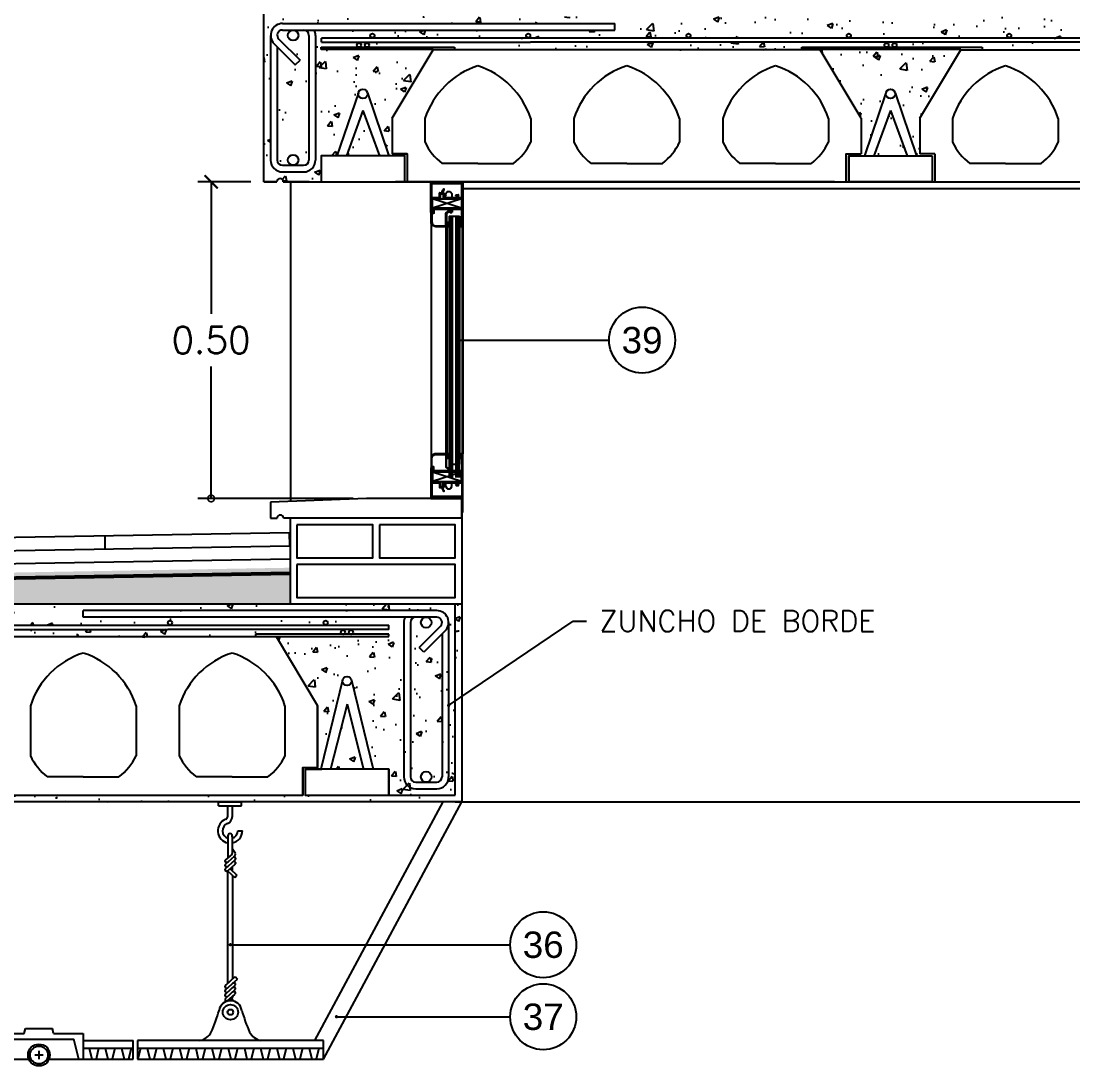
# Model space of a CAD drawing. Header units: millimetres. Extents: x 329.7 to 341.5, y 196.8 to 208.7.
# Drawn here: x 337.706 to 339.301, y 204.235 to 205.819 of the extents above; entities that cross this region are included whole.
import ezdxf
from ezdxf.enums import TextEntityAlignment as Align

# ---------------------------------------------------------------- set-up
doc = ezdxf.new("R2010")
doc.units = ezdxf.units.MM
for name, pattern in [('CYPELINEA', [0]), ('TRAZO_Y_PUNTO', [1, 0.5, -0.25, 0, -0.25]), ('TRAZOS', [0.75, 0.5, -0.25])]:
    doc.linetypes.add(name, pattern=pattern)
for name, color, linetype in [('0-CYPE2', 4, 'CYPELINEA'), ('01', 9, 'Continuous'), ('013', 1, 'Continuous'), ('015', 1, 'Continuous'), ('018', 3, 'Continuous'), ('CIANO', 4, 'Continuous'), ('COTAS', 7, 'Continuous'), ('FINA', 3, 'Continuous'), ('FONDO', 1, 'Continuous'), ('MIA', 3, 'Continuous'), ('MUROS', 2, 'Continuous'), ('sombra', 9, 'Continuous')]:
    doc.layers.add(name, color=color, linetype=linetype)
doc.styles.add('romans', font='romans.shx')
doc.styles.add('SMALL', font='ARIAL.TTF', dxfattribs={"height": 0.1})
doc.styles.get("Standard").update_dxf_attribs({"font": 'romans.shx'})
doc.dimstyles.new('20', dxfattribs={"dimscale": 0.02, "dimtxt": 2, "dimasz": 1, "dimexe": 1, "dimexo": 1, "dimgap": 1, "dimtad": 0, "dimtih": 1, "dimtoh": 1, "dimzin": 1, "dimdsep": 46, "dimtxsty": 'romans', "dimblk1": 'ARCHTICK', "dimblk2": 'DOTSMALL', "dimsah": 1, "dimcen": 0.5, "dimclrd": 1, "dimclre": 1, "dimclrt": 4, "dimadec": 0, "dimazin": 0, "dimtfac": 1, "dimtofl": 0, "dimtmove": 0, "dimatfit": 3, "dimldrblk": 'DOTSMALL', "dimfxl": 1, "dimtolj": 1, "dimtzin": 0, "dimarcsym": 0})
doc.dimstyles.new('ANTONIO20', dxfattribs={"dimscale": 0.02, "dimtxt": 1.6, "dimasz": 1, "dimexe": 1, "dimexo": 2, "dimgap": 1, "dimtad": 0, "dimtih": 1, "dimtoh": 1, "dimlfac": 0.4, "dimzin": 0, "dimdsep": 46, "dimtxsty": 'Standard', "dimblk": 'ARCHTICK', "dimcen": 0.5, "dimclrd": 1, "dimclre": 1, "dimclrt": 4, "dimadec": 0, "dimazin": 0, "dimtfac": 1, "dimtofl": 0, "dimtmove": 0, "dimatfit": 3, "dimldrblk": 'DOTSMALL', "dimfxl": 1, "dimtolj": 1, "dimtzin": 0, "dimarcsym": 0})
pattern_1 = [(50, (-466.01069, -634.69205), (0.086071222, -0.007530256), [0.009, -0.099]), (355, (-466.01069, -634.69205), (-0.01665016, 0.090263056), [0.0072, -0.0792]), (100.4514, (-466.00352, -634.69268), (0.069421126, 0.082732745), [0.007648823, -0.0841370534]), (46.1842, (-466.01069, -634.66805), (0.128068926, -0.019862282), [0.0135, -0.1485]), (96.6356, (-466.00002, -634.6697), (0.112159525, 0.116894145), [0.011473235, -0.12620556]), (351.1842, (-466.01069, -634.66805), (0.112159433, 0.116894232), [0.0108, -0.1188]), (21, (-465.99869, -634.67405), (0.0716288463, -0.048314267), [0.009, -0.099]), (326, (-465.99869, -634.67405), (0.02919784, 0.0870180054), [0.0072, -0.0792]), (71.4514, (-465.99272, -634.67808), (0.1008267154, 0.0387036596), [0.007648823, -0.0841370534]), (37.5, (-466.01069, -634.69205), (0.0014591826, 0.0399472625), [0, -0.07824, 0, -0.0804, 0, -0.0795]), (7.5, (-466.01069, -634.69205), (0.0315683445, 0.0473294054), [0, -0.04584, 0, -0.07644, 0, -0.0303]), (327.5, (-466.03745, -634.69205), (0.0640586923, -0.0027065846), [0, -0.03, 0, -0.0936, 0, -0.1242]), (317.5, (-466.04945, -634.69205), (0.0699823403, 0.012012598), [0, -0.039, 0, -0.06216, 0, -0.0882])]

# ---------------------------------------------------------------- blocks, each defined once
blk = doc.blocks.new('A$C4C2F35BB')
at = {"layer": 'FONDO'}
for p, q in [((0.0824, 0.039), (0.1272, 0.039)), ((0.0824, 0), (0.0824, 0.039)), ((0.1272, 0.039), (0.1291, 0.0465)), ((0.1291, 0.0465), (0.1699, 0.0465)), ((0.1718, 0.039), (0.1699, 0.0465)), ((0.1718, 0.039), (0.1946, 0.039)), ((0.1946, 0.039), (0.1965, 0.0465)), ((0.1965, 0.0465), (0.2373, 0.0465)), ((0.2391, 0.039), (0.2373, 0.0465)), ((0.2391, 0.039), (0.262, 0.039)), ((0.262, 0.039), (0.2639, 0.0465)), ((0.2639, 0.0465), (0.3047, 0.0465)), ((0.3065, 0.039), (0.3047, 0.0465)), ((0.3065, 0.039), (0.3294, 0.039)), ((0.3294, 0.039), (0.3313, 0.0465)), ((0.3313, 0.0465), (0.3721, 0.0465)), ((0.3739, 0.039), (0.3721, 0.0465)), ((0.3739, 0.039), (0.4188, 0.039)), ((0.4188, 0.039), (0.4188, 0)), ((0.0068, 0.0283), (0.0824, 0.0283)), ((0.0068, 0.0283), (0.0068, 0)), ((0.0068, 0.0169), (0.0824, 0.0169)), ((0.0098, 0.0169), (0.0138, 0)), ((0.0242, 0.0169), (0.0202, 0)), ((0.0344, 0.0169), (0.0384, 0)), ((0.0488, 0.0169), (0.0448, 0)), ((0.059, 0.0169), (0.063, 0)), ((0.0734, 0.0169), (0.0694, 0)), ((0.089, 0), (0.0966, 0.0304)), ((0.0966, 0.0304), (0.4046, 0.0304)), ((0.4121, 0), (0.4046, 0.0304)), ((0.4188, 0.0283), (0.4943, 0.0283)), ((0.4188, 0.0169), (0.4943, 0.0169)), ((0.4278, 0.0169), (0.4318, 0)), ((0.4422, 0.0169), (0.4382, 0)), ((0.4523, 0.0169), (0.4563, 0)), ((0.4668, 0.0169), (0.4628, 0)), ((0.4769, 0.0169), (0.4809, 0)), ((0.4914, 0.0169), (0.4874, 0)), ((0.4943, 0), (0.4943, 0.0283)), ((0.1161, 0), (0.1342, 0)), ((0.1557, 0.0063), (0.1433, 0.0063)), ((0.1495, 0.0125), (0.1495, 0)), ((0.1648, 0), (0.2016, 0)), ((0.2231, 0.0063), (0.2107, 0.0063)), ((0.2169, 0.0125), (0.2169, 0)), ((0.2322, 0), (0.269, 0)), ((0.2905, 0.0063), (0.2781, 0.0063)), ((0.2843, 0.0125), (0.2843, 0)), ((0.2995, 0), (0.3364, 0)), ((0.3579, 0.0063), (0.3455, 0.0063)), ((0.3517, 0.0125), (0.3517, 0)), ((0.0068, 0), (0.1161, 0)), ((0.3669, 0), (0.4943, 0))]:
    blk.add_line(p, q, dxfattribs=at)
for centre, radius in [((0.1495, 0.0063), 0.0165), ((0.1495, 0.0063), 0.0135), ((0.2169, 0.0063), 0.0165), ((0.2169, 0.0063), 0.0135), ((0.2843, 0.0063), 0.0165), ((0.2843, 0.0063), 0.0135), ((0.3517, 0.0063), 0.0165), ((0.3517, 0.0063), 0.0135)]:
    blk.add_circle(centre, radius, dxfattribs=at)
blk = doc.blocks.new('_ArchTick')
at = {"color": 0, "const_width": 0.15}
blk.add_lwpolyline([(-0.5, -0.5), (0.5, 0.5)], dxfattribs=at)
blk = doc.blocks.new('_DOTSMALL')
at = {"color": 0, "linetype": 'ByBlock', "const_width": 0.5}
blk.add_lwpolyline([(-0.0625, 0, 1), (0.0625, 0, 1)], format="xyb", close=True, dxfattribs=at)
blk = doc.blocks.new('*D16')
at = {"layer": 'COTAS', "color": 1, "lineweight": -2}
for p, q in [((338.0545, 205.5754), (337.9743, 205.5754)), ((337.9943, 205.5754), (337.9943, 205.3754)), ((337.9943, 205.0954), (337.9943, 205.2954)), ((338.2098, 205.0954), (337.9743, 205.0954))]:
    blk.add_line(p, q, dxfattribs=at)
at = {"layer": 'Defpoints', "color": 0}
for p in [(338.0745, 205.5754), (337.9943, 205.0954), (338.2298, 205.0954)]:
    blk.add_point(p, dxfattribs=at)
at = {"layer": 'COTAS', "color": 1, "lineweight": -2, "xscale": 0.02, "yscale": 0.02, "zscale": 0.02}
for name, p, rotation in [('_ArchTick', (337.9943, 205.5754), 90), ('_DOTSMALL', (337.9943, 205.0954), 270)]:
    blk.add_blockref(name, p, dxfattribs=dict(at, rotation=rotation))
at = {"layer": 'COTAS', "color": 4, "insert": (337.9943, 205.3354), "char_height": 0.04, "attachment_point": 5, "style": 'romans'}
blk.add_mtext('\\A1;0.50', dxfattribs=at)

msp = doc.modelspace()

# ---------------------------------------------------------------- hatches: boundary and pattern name
at = {"layer": 'sombra', "linetype": 'Continuous', "ltscale": 0.07}
h = msp.add_hatch(dxfattribs=at)
h.set_pattern_fill('AR-CONC,_O', color=256, scale=0.012)
h.set_pattern_definition(pattern_1)
h.paths.add_polyline_path([(339.1316, 205.776), (338.9174, 205.776), (338.9799, 205.6718), (338.9799, 205.6177), (338.9575, 205.6177), (338.9575, 205.5754), (338.9611, 205.5754), (338.9611, 205.615), (338.985, 205.615), (339.0176, 205.7101, -0.81661), (339.0314, 205.7101), (339.064, 205.615), (339.0879, 205.615), (339.0879, 205.5754), (339.0915, 205.5754), (339.0915, 205.6177), (339.0837, 205.6177), (339.0691, 205.6177), (339.0691, 205.6718)], flags=17)
h.paths.add_polyline_path([(339.9745, 205.8254), (339.7345, 205.8254), (338.0745, 205.8254), (338.0745, 205.5754), (338.094, 205.5754, -1), (338.1038, 205.5754), (338.1432, 205.5754), (338.1611, 205.5754), (338.1611, 205.615), (338.185, 205.615), (338.2176, 205.7101, -0.81661), (338.2314, 205.7101), (338.264, 205.615), (338.2879, 205.615), (338.2879, 205.5754), (338.2915, 205.5754), (338.2915, 205.6177), (338.2691, 205.6177), (338.2691, 205.6718), (338.3316, 205.776), (338.1612, 205.776), (338.1612, 205.7797), (338.2172, 205.7797, -0.300077), (338.2153, 205.7826, -1), (338.2216, 205.7826, -0.300077), (338.2197, 205.7797), (338.2293, 205.7797, -0.300077), (338.2274, 205.7826, -1), (338.2337, 205.7826, -0.300077), (338.2318, 205.7797), (338.3635, 205.7797), (338.3635, 205.7754), (338.8898, 205.7754), (338.8898, 205.7797), (339.0172, 205.7797, -0.300077), (339.0153, 205.7826, -1), (339.0216, 205.7826, -0.300077), (339.0197, 205.7797), (339.0293, 205.7797, -0.300077), (339.0274, 205.7826, -1), (339.0337, 205.7826, -0.300077), (339.0318, 205.7797), (339.1635, 205.7797), (339.1635, 205.7754), (339.7178, 205.7754), (339.7799, 205.6718), (339.7799, 205.6177), (339.7575, 205.6177), (339.7575, 205.5754), (339.7611, 205.5754), (339.7611, 205.615), (339.785, 205.615), (339.8176, 205.7101, -0.81661), (339.8314, 205.7101), (339.864, 205.615), (339.8879, 205.615), (339.8879, 205.5754), (339.9745, 205.5754)])
h.paths.add_polyline_path([(338.4786, 205.787), (338.1616, 205.787), (338.1616, 205.7933), (339.8911, 205.7933), (339.8911, 205.787)], flags=16)
h.paths.add_polyline_path([(339.4424, 205.8054), (339.4424, 205.8154), (339.9465, 205.8154, -0.414214), (339.9645, 205.7974), (339.9645, 205.6084, -0.414214), (339.9465, 205.5904), (339.9145, 205.5904, -0.414214), (339.8965, 205.6084), (339.8965, 205.7974, -0.11565), (339.8983, 205.8054)], flags=16)
h.paths.add_polyline_path([(339.9225, 205.6084, -1), (339.9385, 205.6084, -1)], flags=0)
h.paths.add_polyline_path([(339.6875, 205.797, -1), (339.6938, 205.797, -1)], flags=16)
h.paths.add_polyline_path([(339.9225, 205.7974, -1), (339.9385, 205.7974, -1)], flags=0)
h.paths.add_polyline_path([(339.4444, 205.797, -1), (339.4507, 205.797, -1)], flags=16)
h.paths.add_polyline_path([(339.2013, 205.797, -1), (339.2076, 205.797, -1)], flags=16)
h.paths.add_polyline_path([(338.9581, 205.797, -1), (338.9645, 205.797, -1)], flags=16)
h.paths.add_polyline_path([(338.715, 205.797, -1), (338.7214, 205.797, -1)], flags=16)
h.paths.add_polyline_path([(338.6066, 205.8054), (338.1507, 205.8054, -0.11565), (338.1526, 205.7974), (338.1526, 205.6084, -0.414214), (338.1346, 205.5904), (338.1026, 205.5904, -0.414214), (338.0846, 205.6084), (338.0846, 205.7974, -0.414214), (338.1026, 205.8154), (338.6066, 205.8154)], flags=16)
h.paths.add_polyline_path([(338.4719, 205.797, -1), (338.4783, 205.797, -1)], flags=16)
h.paths.add_polyline_path([(338.2358, 205.797, -1), (338.2421, 205.797, -1)], flags=16)
h.paths.add_polyline_path([(338.1026, 205.6004, -0.414214), (338.0946, 205.6084), (338.0946, 205.7799), (338.122, 205.7525), (338.1291, 205.7596), (338.0969, 205.7917, -0.668179), (338.1026, 205.8054, 0.668179), (338.0969, 205.7917), (338.1291, 205.7596), (338.122, 205.7525), (338.0946, 205.7799), (338.0946, 205.6084, 0.414214), (338.1026, 205.6004), (338.1186, 205.6004, -0.414214), (338.1106, 205.6084, -1), (338.1266, 205.6084, -0.414214), (338.1186, 205.6004)], flags=0)
h.paths.add_polyline_path([(338.1106, 205.7974, -1), (338.1266, 205.7974, -1)], flags=0)
h = msp.add_hatch(dxfattribs=at)
h.set_pattern_fill('AR-CONC,_O', color=256, scale=0.012)
h.set_pattern_definition(pattern_1)
h.paths.add_polyline_path([(338.1426, 205.7974, 0.414214), (338.1346, 205.8054), (338.1186, 205.8054, -0.414214), (338.1266, 205.7974, -1), (338.1106, 205.7974, -0.414214), (338.1186, 205.8054), (338.1026, 205.8054, 0.668179), (338.0969, 205.7917), (338.1291, 205.7596), (338.122, 205.7525), (338.0946, 205.7799), (338.0946, 205.6084, 0.414214), (338.1026, 205.6004), (338.1186, 205.6004, -0.414214), (338.1106, 205.6084, -1), (338.1266, 205.6084, -0.414214), (338.1186, 205.6004), (338.1346, 205.6004, 0.414214), (338.1426, 205.6084)])
h = msp.add_hatch(dxfattribs=at)
h.set_pattern_fill('AR-CONC,_O', color=256, scale=0.012)
h.set_pattern_definition(pattern_1)
h.paths.add_polyline_path([(339.0245, 205.6836), (338.9994, 205.615), (339.0496, 205.615)])
h.paths.add_polyline_path([(338.2245, 205.6836), (338.1994, 205.615), (338.2496, 205.615)])
h = msp.add_hatch(dxfattribs=at)
h.set_pattern_fill('AR-SAND', color=256, scale=0.01, style=0)
h.set_pattern_definition([(37.5, (-466.010691, -634.69205), (-0.00062993358, 0.0192682377), [0, -0.0152, 0, -0.017, 0, -0.01625]), (7.5, (-466.010691, -634.69205), (0.01769776705, 0.02822146065), [0, -0.0082, 0, -0.0137, 0, -0.00525]), (327.5, (-466.022991, -634.69205), (0.03114141862, 5.659054e-05), [0, -0.005, 0, -0.018, 0, -0.0235]), (317.5, (-466.022991, -634.69205), (0.03006126605, 0.00877675565), [0, -0.0025, 0, -0.0118, 0, -0.0135])])
h.paths.add_polyline_path([(336.6817, 204.9655), (336.6817, 204.9354), (338.1145, 204.9354), (338.1145, 204.9904)])
h = msp.add_hatch(dxfattribs=at)
h.set_pattern_fill('AR-CONC,_O', color=256, scale=0.012)
h.set_pattern_definition(pattern_1)
h.paths.add_polyline_path([(337.5075, 204.886), (337.2933, 204.886), (337.3558, 204.7818), (337.3558, 204.6877), (337.3334, 204.6877), (337.3334, 204.6454), (336.6817, 204.6454), (336.6817, 204.6354), (338.3745, 204.6354), (338.3745, 204.9354), (338.3645, 204.9354), (338.3645, 204.6454), (338.2638, 204.6454), (338.137, 204.6454), (338.137, 204.685), (338.1609, 204.685), (338.1935, 204.8201, -0.81661), (338.2073, 204.8201), (338.2399, 204.685), (338.2638, 204.685), (338.2638, 204.6454), (338.3645, 204.6454), (338.3645, 204.9354), (336.6817, 204.9354), (336.6817, 204.9033), (338.2637, 204.9033), (338.2637, 204.897), (337.9285, 204.897), (336.6817, 204.897), (336.6817, 204.843), (336.7071, 204.8854), (337.2614, 204.8854), (337.2614, 204.8897), (337.3931, 204.8897, -0.300077), (337.3912, 204.8926, -1), (337.3975, 204.8926, -0.300077), (337.3956, 204.8897), (337.4052, 204.8897, -0.300077), (337.4033, 204.8926, -1), (337.4096, 204.8926, -0.300077), (337.4077, 204.8897), (337.5351, 204.8897), (337.5351, 204.8854), (338.0614, 204.8854), (338.0614, 204.8897), (338.1931, 204.8897, -0.300077), (338.1912, 204.8926, -1), (338.1975, 204.8926, -0.300077), (338.1956, 204.8897), (338.2052, 204.8897, -0.300077), (338.2033, 204.8926, -1), (338.2096, 204.8926, -0.300077), (338.2077, 204.8897), (338.2637, 204.8897), (338.2637, 204.886), (338.0933, 204.886), (338.1558, 204.7818), (338.1558, 204.6877), (338.1334, 204.6877), (338.1334, 204.6454), (337.4674, 204.6454), (337.4674, 204.6877), (337.4596, 204.6877), (337.445, 204.6877), (337.445, 204.7818)])
h.paths.add_polyline_path([(337.4073, 204.8201), (337.4399, 204.685), (337.4638, 204.685), (337.4638, 204.6454), (337.337, 204.6454), (337.337, 204.685), (337.3609, 204.685), (337.3935, 204.8201, -0.81661)], flags=17)
h.paths.add_polyline_path([(337.4425, 204.907, -1), (337.4489, 204.907, -1)], flags=17)
h.paths.add_polyline_path([(337.1994, 204.907, -1), (337.2058, 204.907, -1)], flags=17)
h.paths.add_polyline_path([(337.692, 204.907, -1), (337.6856, 204.907, -1)], flags=17)
h.paths.add_polyline_path([(337.8004, 204.9154), (337.8004, 204.9254), (338.3365, 204.9254, -0.414214), (338.3545, 204.9074), (338.3545, 204.6734, -0.414214), (338.3365, 204.6554), (338.3045, 204.6554, -0.414214), (338.2865, 204.6734), (338.2865, 204.9074, -0.11565), (338.2883, 204.9154)], flags=17)
h.paths.add_polyline_path([(336.9563, 204.907, -1), (336.9626, 204.907, -1)], flags=17)
h.paths.add_polyline_path([(337.9351, 204.907, -1), (337.9288, 204.907, -1)], flags=16)
h.paths.add_polyline_path([(336.7132, 204.907, -1), (336.7195, 204.907, -1)], flags=17)
h.paths.add_polyline_path([(338.1712, 204.907, -1), (338.1649, 204.907, -1)], flags=16)
h.paths.add_polyline_path([(338.3205, 204.6654, -0.414214), (338.3125, 204.6734, -1), (338.3285, 204.6734, -0.414214), (338.3205, 204.6654), (338.3365, 204.6654, 0.414214), (338.3445, 204.6734), (338.3445, 204.8899), (338.317, 204.8625), (338.31, 204.8696), (338.3421, 204.9017, 0.668179), (338.3365, 204.9154, -0.668179), (338.3421, 204.9017), (338.31, 204.8696), (338.317, 204.8625), (338.3445, 204.8899), (338.3445, 204.6734, -0.414214), (338.3365, 204.6654)], flags=16)
h.paths.add_polyline_path([(338.3285, 204.9074, -1), (338.3125, 204.9074, -1)], flags=0)
h = msp.add_hatch(dxfattribs=at)
h.set_pattern_fill('AR-CONC,_O', color=256, scale=0.012)
h.set_pattern_definition(pattern_1)
h.paths.add_polyline_path([(337.4004, 204.7836), (337.3753, 204.685), (337.4255, 204.685)], flags=16)
h.paths.add_polyline_path([(338.2004, 204.7836), (338.1753, 204.685), (338.2255, 204.685)], flags=16)
h.paths.add_polyline_path([(338.3645, 204.9354), (336.6817, 204.9354), (336.6817, 204.9033), (338.2637, 204.9033), (338.2637, 204.897), (337.9285, 204.897), (336.6817, 204.897), (336.6817, 204.843), (336.7071, 204.8854), (337.2614, 204.8854), (337.2614, 204.8897), (337.3931, 204.8897, -0.300077), (337.3912, 204.8926, -1), (337.3975, 204.8926, -0.300077), (337.3956, 204.8897), (337.4052, 204.8897, -0.300077), (337.4033, 204.8926, -1), (337.4096, 204.8926, -0.300077), (337.4077, 204.8897), (337.5351, 204.8897), (337.5351, 204.8854), (338.0614, 204.8854), (338.0614, 204.8897), (338.1931, 204.8897, -0.300077), (338.1912, 204.8926, -1), (338.1975, 204.8926, -0.300077), (338.1956, 204.8897), (338.2052, 204.8897, -0.300077), (338.2033, 204.8926, -1), (338.2096, 204.8926, -0.300077), (338.2077, 204.8897), (338.2637, 204.8897), (338.2637, 204.886), (338.0933, 204.886), (338.1558, 204.7818), (338.1558, 204.6877), (338.1334, 204.6877), (338.1334, 204.6454), (337.4674, 204.6454), (337.4674, 204.6877), (337.445, 204.6877), (337.445, 204.7818), (337.5075, 204.886), (337.2933, 204.886), (337.3558, 204.7818), (337.3558, 204.6877), (337.3334, 204.6877), (337.3334, 204.6454), (336.6817, 204.6454), (336.6817, 204.6354), (338.3745, 204.6354), (338.3745, 204.9354), (338.3645, 204.9354), (338.3645, 204.6454), (338.2638, 204.6454), (338.137, 204.6454), (338.137, 204.685), (338.1609, 204.685), (338.1935, 204.8201, -0.81661), (338.2073, 204.8201), (338.2399, 204.685), (338.2638, 204.685), (338.2638, 204.6454), (338.3645, 204.6454)])
h.paths.add_polyline_path([(338.3365, 204.9154, -0.668179), (338.3421, 204.9017), (338.31, 204.8696), (338.317, 204.8625), (338.3492, 204.8946, 0.668179), (338.3365, 204.9254), (337.8004, 204.9254), (337.8004, 204.9154)], flags=17)
h.paths.add_polyline_path([(338.3125, 204.6734, -1), (338.3285, 204.6734, -1)], flags=17)
h.paths.add_polyline_path([(338.3125, 204.9074, -1), (338.3285, 204.9074, -1)], flags=16)
h.paths.add_polyline_path([(338.1649, 204.907, -1), (338.1712, 204.907, -1)], flags=16)
h.paths.add_polyline_path([(337.9288, 204.907, -1), (337.9351, 204.907, -1)], flags=16)
h.paths.add_polyline_path([(337.6856, 204.907, -1), (337.692, 204.907, -1)], flags=17)
h.paths.add_polyline_path([(337.4638, 204.685), (337.4638, 204.6454), (337.337, 204.6454), (337.337, 204.685), (337.3609, 204.685), (337.3935, 204.8201, -0.81661), (337.4073, 204.8201), (337.4399, 204.685)], flags=17)
h.paths.add_polyline_path([(337.4425, 204.907, -1), (337.4489, 204.907, -1)], flags=17)
h.paths.add_polyline_path([(337.1994, 204.907, -1), (337.2058, 204.907, -1)], flags=17)
h.paths.add_polyline_path([(336.9563, 204.907, -1), (336.9626, 204.907, -1)], flags=17)
h.paths.add_polyline_path([(336.7132, 204.907, -1), (336.7195, 204.907, -1)], flags=17)

# ---------------------------------------------------------------- linework, layer by layer
at = {"layer": '0-CYPE2', "color": 5, "linetype": 'TRAZO_Y_PUNTO', "ltscale": 0.05, "const_width": 0.003}
msp.add_lwpolyline([(338.1145, 204.9354), (338.1145, 204.9354), (336.6817, 204.9354), (338.1145, 204.9354), (338.1145, 204.9803)], dxfattribs=at)
at = {"layer": '01'}
for p, q in [((338.3552, 205.5234), (338.3552, 205.1273)), ((338.3565, 205.1273), (338.3565, 205.5234)), ((338.3577, 205.1273), (338.3577, 205.5234)), ((338.359, 205.1273), (338.359, 205.5234)), ((338.3602, 205.1273), (338.3602, 205.5234)), ((338.3657, 205.1273), (338.3657, 205.5234)), ((338.367, 205.1273), (338.367, 205.5234)), ((338.3682, 205.1273), (338.3682, 205.5234)), ((338.3695, 205.1273), (338.3695, 205.5234)), ((338.3707, 205.1273), (338.3707, 205.5234)), ((338.1134, 205.0433), (336.6806, 205.0184)), ((338.1138, 205.0233), (336.681, 204.9984)), ((338.1141, 205.0033), (336.6813, 204.9784)), ((338.1145, 204.9833), (336.6817, 204.9584)), ((338.1145, 204.9803), (336.6817, 204.9554))]:
    msp.add_line(p, q, dxfattribs=at)
at = {"layer": '01', "linetype": 'Continuous', "ltscale": 0.07}
for p, q in [((338.1138, 205.0233), (338.1134, 205.0433)), ((337.8338, 205.0185), (337.8335, 205.0385)), ((338.3645, 204.6354), (339.6645, 204.6354))]:
    msp.add_line(p, q, dxfattribs=at)
at = {"layer": '013'}
for p, q in [((338.1026, 205.8154), (338.6066, 205.8154)), ((338.6066, 205.8054), (338.6066, 205.8154)), ((338.0846, 205.7974), (338.0846, 205.6082)), ((338.0969, 205.7917), (338.1291, 205.7596)), ((338.1026, 205.8054), (338.6066, 205.8054)), ((338.1426, 205.7974), (338.1426, 205.6084)), ((338.1526, 205.7974), (338.1526, 205.6084)), ((338.1616, 205.787), (338.1616, 205.7933)), ((339.8911, 205.7933), (338.1616, 205.7933)), ((338.0898, 205.7846), (338.122, 205.7525)), ((338.0946, 205.7799), (338.0946, 205.6084)), ((338.1612, 205.776), (338.1612, 205.7797)), ((338.1612, 205.7797), (338.3635, 205.7797)), ((338.3312, 205.776), (338.1612, 205.776)), ((338.1616, 205.787), (338.4785, 205.787)), ((338.3635, 205.7797), (338.3635, 205.776)), ((339.8911, 205.787), (338.4786, 205.787)), ((338.8898, 205.7797), (339.1635, 205.7797)), ((338.8898, 205.776), (338.8898, 205.7797)), ((339.1312, 205.776), (338.8898, 205.776)), ((339.1635, 205.7797), (339.1635, 205.776)), ((338.2691, 205.6718), (338.3312, 205.7754)), ((338.9178, 205.7754), (338.3312, 205.7754)), ((338.9799, 205.6718), (338.9178, 205.7754)), ((339.0691, 205.6718), (339.1312, 205.7754)), ((339.1312, 205.7754), (339.7178, 205.7754)), ((338.122, 205.7525), (338.1291, 205.7596)), ((338.2176, 205.7101), (338.185, 205.615)), ((338.2314, 205.7101), (338.264, 205.615)), ((339.0176, 205.7101), (338.985, 205.615)), ((339.0314, 205.7101), (339.064, 205.615)), ((338.2245, 205.6836), (338.1994, 205.615)), ((338.2245, 205.6836), (338.2496, 205.615)), ((339.0245, 205.6836), (338.9994, 205.615)), ((339.0245, 205.6836), (339.0496, 205.615)), ((338.2691, 205.6718), (338.2691, 205.6177)), ((338.2691, 205.6718), (338.2691, 205.6177)), ((338.3186, 205.6712), (338.3186, 205.6354)), ((338.4789, 205.6712), (338.4789, 205.6354)), ((338.5443, 205.6712), (338.5443, 205.6354)), ((338.7047, 205.6712), (338.7047, 205.6354)), ((338.7701, 205.6712), (338.7701, 205.6354)), ((338.9304, 205.6712), (338.9304, 205.6354)), ((338.9799, 205.6718), (338.9799, 205.6177)), ((339.0691, 205.6718), (339.0691, 205.6177)), ((339.1186, 205.6712), (339.1186, 205.6354)), ((339.2789, 205.6712), (339.2789, 205.6354)), ((338.2915, 205.6177), (338.2691, 205.6177)), ((338.2915, 205.6177), (338.2691, 205.6177)), ((338.2915, 205.6177), (338.2691, 205.6177)), ((338.2915, 205.6177), (338.2915, 205.5754)), ((338.9575, 205.6177), (338.9799, 205.6177)), ((339.0915, 205.6177), (339.0691, 205.6177)), ((339.0915, 205.6177), (339.0837, 205.6177)), ((339.0915, 205.6177), (339.0915, 205.5754)), ((338.1611, 205.615), (338.1611, 205.5754)), ((338.1611, 205.615), (338.1611, 205.5754)), ((338.2879, 205.615), (338.2626, 205.615)), ((338.3988, 205.6033), (338.3446, 205.6033)), ((338.3988, 205.6033), (338.4529, 205.6033)), ((338.6245, 205.6033), (338.5703, 205.6033)), ((338.6245, 205.6033), (338.6787, 205.6033)), ((338.8503, 205.6033), (338.7961, 205.6033)), ((338.8503, 205.6033), (338.9044, 205.6033)), ((339.1988, 205.6033), (339.1446, 205.6033)), ((339.1988, 205.6033), (339.2529, 205.6033)), ((338.1432, 205.5754), (338.1038, 205.5754)), ((338.9396, 205.5754), (338.2737, 205.5754)), ((339.0915, 205.5754), (339.6924, 205.5754)), ((338.3745, 204.9354), (336.6817, 204.9354)), ((338.3645, 204.6454), (338.3645, 204.9354)), ((338.3365, 204.9254), (337.8004, 204.9254)), ((337.8004, 204.9154), (337.8004, 204.9254)), ((338.3365, 204.9154), (337.8004, 204.9154)), ((336.6817, 204.9033), (338.2637, 204.9033)), ((338.2637, 204.897), (338.2637, 204.9033)), ((338.2865, 204.9074), (338.2865, 204.6734)), ((338.2965, 204.9074), (338.2965, 204.6734)), ((338.3421, 204.9017), (338.31, 204.8696)), ((338.3545, 204.9074), (338.3545, 204.6732)), ((336.6817, 204.897), (337.9284, 204.897)), ((338.2637, 204.897), (337.9285, 204.897)), ((338.0614, 204.8897), (338.0614, 204.886)), ((338.2637, 204.8897), (338.0614, 204.8897)), ((338.0937, 204.886), (338.2637, 204.886)), ((338.1558, 204.7818), (338.0937, 204.8854)), ((338.2637, 204.886), (338.2637, 204.8897)), ((338.3492, 204.8946), (338.317, 204.8625)), ((338.3445, 204.8899), (338.3445, 204.6734)), ((338.317, 204.8625), (338.31, 204.8696)), ((338.1935, 204.8201), (338.1609, 204.685)), ((338.2073, 204.8201), (338.2399, 204.685)), ((337.7202, 204.7812), (337.7202, 204.7054)), ((337.8806, 204.7812), (337.8806, 204.7054)), ((337.946, 204.7812), (337.946, 204.7054)), ((338.1063, 204.7812), (338.1063, 204.7054)), ((338.1558, 204.7818), (338.1558, 204.6877)), ((338.2004, 204.7836), (338.1753, 204.685)), ((338.2004, 204.7836), (338.2255, 204.685)), ((338.1334, 204.6877), (338.1558, 204.6877)), ((338.1334, 204.6877), (338.1558, 204.6877)), ((338.1334, 204.6877), (338.1412, 204.6877)), ((338.1334, 204.6877), (338.1334, 204.6454)), ((338.137, 204.685), (338.1623, 204.685)), ((337.8004, 204.6733), (337.7462, 204.6733)), ((337.8004, 204.6733), (337.8546, 204.6733)), ((338.0262, 204.6733), (337.972, 204.6733)), ((338.0262, 204.6733), (338.0803, 204.6733)), ((337.4674, 204.6454), (338.1334, 204.6454)), ((338.2638, 204.6454), (338.3645, 204.6454))]:
    msp.add_line(p, q, dxfattribs=at)
at = {"layer": '013', "linetype": 'Continuous', "ltscale": 0.07}
for p, q in [((338.1026, 205.6004), (338.1346, 205.6004)), ((338.1026, 205.5904), (338.1346, 205.5904)), ((338.1145, 205.5754), (338.1145, 205.0908)), ((338.1145, 204.9354), (338.1145, 205.0654)), ((338.3045, 204.6654), (338.3365, 204.6654)), ((338.3045, 204.6554), (338.3365, 204.6554))]:
    msp.add_line(p, q, dxfattribs=at)
at = {"layer": '013'}
for points in [[(338.2837, 205.6177), (338.2915, 205.6177), (338.2915, 205.5754), (338.9575, 205.5754), (338.9575, 205.6177), (338.9653, 205.6177)], [(337.4596, 204.6877), (337.4674, 204.6877), (337.4674, 204.6454), (338.1334, 204.6454), (338.1334, 204.6877), (338.1558, 204.6877), (338.1558, 204.7818), (338.0937, 204.8854), (337.5071, 204.8854), (337.445, 204.7818), (337.445, 204.6877), (337.4674, 204.6877)]]:
    msp.add_lwpolyline(points, dxfattribs=at)
for points in [[(338.2879, 205.5754), (338.2879, 205.615), (338.1611, 205.615), (338.1611, 205.5754)], [(339.0879, 205.615), (339.0879, 205.5754), (338.9611, 205.5754), (338.9611, 205.615), (338.9611, 205.5754), (338.9611, 205.615)], [(338.137, 204.685), (338.137, 204.6454), (338.2638, 204.6454), (338.2638, 204.685), (338.2638, 204.6454), (338.2638, 204.685)]]:
    msp.add_lwpolyline(points, close=True, dxfattribs=at)
for centre, radius in [((338.1186, 205.7974), 0.008), ((338.2389, 205.797), 0.00317), ((338.4751, 205.797), 0.00317), ((338.7182, 205.797), 0.00317), ((338.9613, 205.797), 0.00317), ((339.2044, 205.797), 0.00317), ((338.2185, 205.7826), 0.00317), ((338.2306, 205.7826), 0.00317), ((339.0185, 205.7826), 0.00317), ((339.0306, 205.7826), 0.00317), ((338.2245, 205.7087), 0.00703), ((339.0245, 205.7087), 0.00703), ((338.1186, 205.6084), 0.008), ((338.3205, 204.9074), 0.008), ((337.9319, 204.907), 0.00317), ((338.1681, 204.907), 0.00317), ((338.1944, 204.8926), 0.00317), ((338.2065, 204.8926), 0.00317), ((338.2004, 204.8187), 0.00703), ((338.3205, 204.6734), 0.008)]:
    msp.add_circle(centre, radius, dxfattribs=at)
at = {"layer": '013', "ltscale": 1.5}
for centre in [(338.6478, 205.3354), (338.4979, 204.4189), (338.4979, 204.3097)]:
    msp.add_circle(centre, 0.05, dxfattribs=at)
at = {"layer": '013'}
for centre, radius, start, end in [((338.1026, 205.7974), 0.018, 90, 225), ((338.1026, 205.7974), 0.008, 90, 225), ((338.1346, 205.7974), 0.008, 0, 90), ((338.1346, 205.7974), 0.018, 0, 26.3878), ((338.4362, 205.6333), 0.1236, 107.6458, 162.1197), ((338.3613, 205.6333), 0.1236, 17.8803, 72.3542), ((338.662, 205.6333), 0.1236, 107.6458, 162.1197), ((338.587, 205.6333), 0.1236, 17.8803, 72.3542), ((338.8877, 205.6333), 0.1236, 107.6458, 162.1197), ((338.8128, 205.6333), 0.1236, 17.8803, 72.3542), ((339.2362, 205.6333), 0.1236, 107.6458, 162.1197), ((339.1613, 205.6333), 0.1236, 17.8803, 72.3542), ((338.3988, 205.6737), 0.0888, 205.4902, 232.4232), ((338.3988, 205.6737), 0.0888, 307.5768, 334.5098), ((338.6245, 205.6737), 0.0888, 205.4902, 232.4232), ((338.6245, 205.6737), 0.0888, 307.5768, 334.5098), ((338.8503, 205.6737), 0.0888, 205.4902, 232.4232), ((338.8503, 205.6737), 0.0888, 307.5768, 334.5098), ((339.1988, 205.6737), 0.0888, 205.4902, 232.4232), ((339.1988, 205.6737), 0.0888, 307.5768, 334.5098), ((338.1026, 205.6084), 0.018, 180, 270), ((338.1026, 205.6084), 0.008, 180, 270), ((338.1346, 205.6084), 0.018, 270, 0), ((338.1346, 205.6084), 0.008, 270, 0), ((338.3045, 204.9074), 0.018, 153.6122, 180), ((338.3045, 204.9074), 0.008, 90.0333, 180), ((338.3365, 204.9074), 0.018, 315, 90), ((338.3365, 204.9074), 0.008, 315, 90), ((337.8379, 204.7433), 0.1236, 107.6458, 162.1197), ((337.7629, 204.7433), 0.1236, 17.8803, 72.3542), ((338.0636, 204.7433), 0.1236, 107.6458, 162.1197), ((337.9887, 204.7433), 0.1236, 17.8803, 72.3542), ((337.8004, 204.7437), 0.0888, 205.4902, 232.4232), ((337.8004, 204.7437), 0.0888, 307.5768, 334.5098), ((338.0262, 204.7437), 0.0888, 205.4902, 232.4232), ((338.0262, 204.7437), 0.0888, 307.5768, 334.5098), ((338.3045, 204.6734), 0.018, 180, 270), ((338.3045, 204.6734), 0.008, 180, 270), ((338.3365, 204.6734), 0.018, 270, 0), ((338.3365, 204.6734), 0.008, 270, 0)]:
    msp.add_arc(centre, radius, start, end, dxfattribs=at)
at = {"layer": '015', "linetype": 'TRAZOS', "ltscale": 0.05, "const_width": 0.003}
msp.add_lwpolyline([(338.1145, 204.9818), (336.6817, 204.9569)], dxfattribs=at)
at = {"layer": '018', "linetype": 'Continuous', "ltscale": 0.07}
msp.add_line((338.3761, 205.5654), (339.6645, 205.5654), dxfattribs=at)
at = {"layer": 'FINA'}
for points in [[(338.1245, 205.0554), (338.1245, 205.0054), (338.2395, 205.0054), (338.2395, 205.0554)], [(338.2495, 205.0554), (338.2495, 205.0054), (338.3645, 205.0054), (338.3645, 205.0554)], [(338.1245, 204.9954), (338.1245, 204.9454), (338.3645, 204.9454), (338.3645, 204.9954)]]:
    msp.add_lwpolyline(points, close=True, dxfattribs=at)
at = {"layer": 'FONDO'}
for p, q in [((338.0057, 204.6296), (338.0057, 204.6354)), ((338.0057, 204.6354), (338.0404, 204.6354)), ((338.0057, 204.6296), (338.0404, 204.6296)), ((338.0196, 204.6135), (338.0196, 204.6296)), ((338.0265, 204.6135), (338.0265, 204.6296)), ((338.0404, 204.6296), (338.0404, 204.6354)), ((338.0198, 204.5841), (338.0198, 204.5508)), ((338.0267, 204.5806), (338.0264, 204.5841)), ((338.0264, 204.5841), (338.0264, 204.5571)), ((338.0347, 204.5916), (338.0417, 204.5916)), ((338.0347, 204.5916), (338.0417, 204.5916)), ((338.0311, 204.557), (338.0264, 204.5648)), ((338.0261, 204.5564), (338.0158, 204.5473)), ((338.0295, 204.5528), (338.0158, 204.5407)), ((338.0311, 204.55), (338.0311, 204.5488)), ((338.0303, 204.547), (338.0158, 204.534)), ((338.0169, 204.544), (338.0181, 204.5438)), ((338.0169, 204.5374), (338.0181, 204.5372)), ((338.0303, 204.5403), (338.02, 204.5312)), ((338.023, 204.5339), (338.0335, 204.5246)), ((338.0264, 204.5368), (338.0264, 204.5309)), ((338.0311, 204.5434), (338.0311, 204.5422)), ((338.0169, 204.5307), (338.0181, 204.5306)), ((338.0169, 204.5307), (338.0181, 204.5306)), ((338.0192, 204.5307), (338.0302, 204.5209)), ((338.0198, 204.3607), (338.0198, 204.5302)), ((338.0272, 204.3673), (338.0272, 204.5236)), ((338.0302, 204.5209), (338.0335, 204.5246)), ((338.0156, 204.3547), (338.0156, 204.356)), ((338.0165, 204.3578), (338.0309, 204.3706)), ((338.0165, 204.3512), (338.0342, 204.3669)), ((338.0165, 204.3446), (338.031, 204.3575)), ((338.0299, 204.3608), (338.0287, 204.3609)), ((338.0309, 204.3706), (338.0342, 204.3669)), ((338.0156, 204.3481), (338.0156, 204.3493)), ((338.0156, 204.3415), (338.0156, 204.3427)), ((338.0165, 204.3379), (338.031, 204.3509)), ((338.0188, 204.3334), (338.031, 204.3442)), ((338.0269, 204.3388), (338.028, 204.3416)), ((338.0299, 204.3542), (338.0287, 204.3543)), ((338.0299, 204.3475), (338.0287, 204.3477)), ((338.0246, 204.334), (338.025, 204.3348)), ((338.025, 204.3348), (338.0269, 204.3388)), ((338.0269, 204.3356), (338.026, 204.3369)), ((338.0285, 204.3335), (338.0269, 204.3356)), ((338.1645, 204.2737), (337.8828, 204.2737)), ((337.8828, 204.2737), (337.8828, 204.2454)), ((337.8828, 204.2622), (338.1645, 204.2622)), ((337.887, 204.2622), (337.883, 204.2454)), ((337.8972, 204.2622), (337.9012, 204.2454)), ((337.9116, 204.2622), (337.9076, 204.2454)), ((337.9217, 204.2622), (337.9257, 204.2454)), ((337.9362, 204.2622), (337.9322, 204.2454)), ((337.9463, 204.2622), (337.9503, 204.2454)), ((337.9608, 204.2622), (337.9568, 204.2454)), ((337.9709, 204.2622), (337.9749, 204.2454)), ((337.9854, 204.2622), (337.9813, 204.2454)), ((337.9955, 204.2622), (337.9995, 204.2454)), ((338.0099, 204.2622), (338.0059, 204.2454)), ((338.0201, 204.2622), (338.0241, 204.2454)), ((338.0345, 204.2622), (338.0305, 204.2454)), ((338.0447, 204.2622), (338.0487, 204.2454)), ((338.0591, 204.2622), (338.0551, 204.2454)), ((338.0693, 204.2622), (338.0733, 204.2454)), ((338.0837, 204.2622), (338.0797, 204.2454)), ((338.0938, 204.2622), (338.0978, 204.2454)), ((338.1083, 204.2622), (338.1043, 204.2454)), ((338.1184, 204.2622), (338.1224, 204.2454)), ((338.1329, 204.2622), (338.1289, 204.2454)), ((338.143, 204.2622), (338.147, 204.2454)), ((338.1574, 204.2622), (338.1534, 204.2454)), ((338.1645, 204.2454), (338.1645, 204.2737)), ((337.8828, 204.2454), (338.1645, 204.2454))]:
    msp.add_line(p, q, dxfattribs=at)
at = {"layer": 'FONDO', "linetype": 'Continuous', "ltscale": 0.07}
for p, q in [((338.1514, 204.2737), (338.3461, 204.6354)), ((338.1645, 204.2454), (338.3745, 204.6354)), ((338.0698, 204.2737), (337.9774, 204.2737))]:
    msp.add_line(p, q, dxfattribs=at)
at = {"layer": 'FONDO'}
for radius in [0.0115, 0.0042]:
    msp.add_circle((338.0236, 204.3166), radius, dxfattribs=at)
for centre, radius, start, end in [((338.0149, 204.6135), 0.00466, 290.4873, 0), ((338.0149, 204.6135), 0.0116, 290.4873, 0), ((338.0231, 204.5916), 0.0186, 110.4873, 259.7966), ((338.0231, 204.5916), 0.0116, 110.4873, 253.5351), ((338.0231, 204.5841), 0.0033, 0, 180), ((338.0231, 204.5916), 0.0116, 286.4649, 0), ((338.0231, 204.5916), 0.0186, 280.2034, 0), ((338.0255, 204.5571), 0.000825, 311.6335, 0), ((338.0292, 204.5492), 0.00258, 56.3394, 117.8732), ((338.0262, 204.5565), 0.00495, 311.6335, 5.1046), ((338.0287, 204.5488), 0.00248, 311.6335, 0), ((338.0278, 204.5496), 0.00338, 350.2494, 32.4486), ((338.0179, 204.5458), 0.00258, 145.3939, 206.9276), ((338.0179, 204.5392), 0.00258, 145.3939, 206.9276), ((338.0179, 204.5326), 0.00258, 145.3939, 206.9276), ((338.0177, 204.5473), 0.00338, 230.8185, 273.0177), ((338.0177, 204.5406), 0.00338, 230.8185, 273.0177), ((338.0184, 204.5463), 0.00248, 263.2671, 311.6335), ((338.0184, 204.5397), 0.00248, 263.2671, 311.6335), ((338.0292, 204.5426), 0.00258, 56.3394, 117.8732), ((338.0287, 204.5422), 0.00248, 311.6335, 0), ((338.0278, 204.543), 0.00338, 350.2494, 32.4486), ((338.0177, 204.534), 0.00338, 230.8185, 273.0177), ((338.0184, 204.5331), 0.00248, 263.2671, 311.6335), ((338.0181, 204.356), 0.00248, 131.6335, 180), ((338.0284, 204.3585), 0.00248, 83.2671, 131.6335), ((338.029, 204.3575), 0.00338, 50.8185, 93.0177), ((338.0289, 204.359), 0.00258, 325.3939, 26.9276), ((338.019, 204.3552), 0.00338, 170.2494, 212.4486), ((338.0181, 204.3493), 0.00248, 131.6335, 180), ((338.019, 204.3486), 0.00338, 170.2494, 212.4486), ((338.0181, 204.3427), 0.00248, 131.6335, 180), ((338.019, 204.3419), 0.00338, 170.2494, 212.4486), ((338.0176, 204.3555), 0.00258, 236.3394, 297.8732), ((338.0176, 204.3489), 0.00258, 236.3394, 297.8732), ((338.0176, 204.3423), 0.00258, 236.3394, 297.8732), ((338.0284, 204.3518), 0.00248, 83.2671, 131.6335), ((338.0284, 204.3452), 0.00248, 83.2671, 131.6335), ((338.029, 204.3509), 0.00338, 50.8185, 93.0177), ((338.029, 204.3443), 0.00338, 50.8185, 93.0177), ((338.0289, 204.3523), 0.00258, 325.3939, 26.9276), ((338.0289, 204.3457), 0.00258, 325.3939, 26.9276), ((338.0236, 204.3166), 0.0175, 87.5229, 170.7625), ((338.0181, 204.3361), 0.00248, 131.6335, 180), ((338.019, 204.3353), 0.00338, 170.2494, 212.4486), ((338.0176, 204.3357), 0.00258, 236.3394, 297.8732), ((337.9766, 204.3684), 0.0555, 321.2331, 323.1447), ((338.0236, 204.3166), 0.0175, 9.2375, 87.5229), ((337.7648, 204.3874), 0.251, 336.3008, 344.2853), ((338.2825, 204.3874), 0.251, 195.7147, 203.6992), ((337.9726, 204.2982), 0.0249, 281.2226, 332.1247), ((338.0747, 204.2982), 0.0249, 207.8753, 258.7774)]:
    msp.add_arc(centre, radius, start, end, dxfattribs=at)
at = {"layer": 'MIA'}
for p, q in [((338.3276, 205.529), (338.3276, 205.5754)), ((338.3276, 205.5754), (338.3761, 205.5754)), ((338.3291, 205.5514), (338.3291, 205.5722)), ((338.3745, 205.5722), (338.3291, 205.5722)), ((338.3745, 205.5514), (338.3745, 205.5722)), ((338.3761, 205.5754), (338.3761, 205.1633)), ((338.3404, 205.552), (338.3404, 205.5582)), ((338.341, 205.5588), (338.3449, 205.5588)), ((338.3419, 205.5505), (338.3419, 205.5567)), ((338.3425, 205.5573), (338.3455, 205.5573)), ((338.3449, 205.5603), (338.3457, 205.5629)), ((338.3449, 205.5588), (338.3449, 205.5603)), ((338.3461, 205.5567), (338.3461, 205.5505)), ((338.3467, 205.5626), (338.3462, 205.5612)), ((338.3462, 205.5612), (338.3462, 205.5588)), ((338.3462, 205.5588), (338.347, 205.5588)), ((338.3476, 205.564), (338.3476, 205.5636)), ((338.3476, 205.5582), (338.3476, 205.5559)), ((338.3476, 205.5559), (338.3495, 205.5559)), ((338.3476, 205.5544), (338.3476, 205.5514)), ((338.3498, 205.5544), (338.3476, 205.5544)), ((338.3495, 205.5559), (338.3501, 205.5549)), ((338.3651, 205.5549), (338.3658, 205.5559)), ((338.3676, 205.5544), (338.3654, 205.5544)), ((338.3658, 205.5559), (338.3688, 205.5559)), ((338.3676, 205.5514), (338.3676, 205.5544)), ((338.3696, 205.5544), (338.3691, 205.5539)), ((338.3691, 205.5539), (338.3691, 205.5514)), ((338.3698, 205.5549), (338.3698, 205.5549)), ((338.3291, 205.5514), (338.3398, 205.5514)), ((338.3291, 205.5499), (338.3413, 205.5499)), ((338.3291, 205.5349), (338.3291, 205.5499)), ((338.3298, 205.5496), (338.3741, 205.5496)), ((338.3741, 205.5496), (338.3298, 205.5356)), ((338.3741, 205.5356), (338.3298, 205.5496)), ((338.3298, 205.5356), (338.3298, 205.5496)), ((338.3382, 205.5496), (338.3741, 205.5496)), ((338.3467, 205.5499), (338.3746, 205.5499)), ((338.3476, 205.5514), (338.3558, 205.5514)), ((338.3558, 205.5514), (338.3561, 205.5511)), ((338.3561, 205.5511), (338.3564, 205.5514)), ((338.3564, 205.5514), (338.3676, 205.5514)), ((338.3691, 205.5514), (338.3745, 205.5514)), ((338.3741, 205.5496), (338.3741, 205.5356)), ((338.3746, 205.5499), (338.3746, 205.5349)), ((338.3303, 205.5284), (338.3282, 205.5284)), ((338.3746, 205.5349), (338.3291, 205.5349)), ((338.3584, 205.5334), (338.3291, 205.5334)), ((338.3291, 205.5334), (338.3291, 205.5294)), ((338.3291, 205.5294), (338.3303, 205.5294)), ((338.3741, 205.5356), (338.3298, 205.5356)), ((338.3306, 205.529), (338.3303, 205.5284)), ((338.3552, 205.5234), (338.3707, 205.5234)), ((338.3552, 205.5234), (338.3552, 205.1473)), ((338.357, 205.5284), (338.3565, 205.5293)), ((338.3567, 205.5297), (338.3584, 205.5297)), ((338.3587, 205.5284), (338.357, 205.5284)), ((338.3584, 205.5297), (338.3584, 205.5334)), ((338.3597, 205.5334), (338.3597, 205.5294)), ((338.3745, 205.5334), (338.3597, 205.5334)), ((338.3707, 205.5234), (338.3707, 205.1473)), ((338.3747, 205.5143), (338.3745, 205.5334)), ((338.3281, 205.5144), (338.3281, 205.1563)), ((338.3502, 205.5074), (338.3502, 205.1633)), ((338.3516, 205.5074), (338.3516, 205.1633)), ((338.3727, 205.5124), (338.3727, 205.5137)), ((338.3727, 205.508), (338.3727, 205.5093)), ((338.3731, 205.5121), (338.373, 205.5121)), ((338.373, 205.5096), (338.3731, 205.5096)), ((338.3733, 205.5143), (338.3747, 205.5143)), ((338.3755, 205.5074), (338.3733, 205.5074)), ((338.3734, 205.5128), (338.3734, 205.5124)), ((338.3734, 205.5093), (338.3734, 205.5089)), ((338.3746, 205.5131), (338.3737, 205.5131)), ((338.3737, 205.5086), (338.3746, 205.5086)), ((338.3749, 205.5089), (338.3749, 205.5128)), ((338.3749, 205.5074), (338.3749, 205.1633)), ((338.3727, 205.1627), (338.3727, 205.1614)), ((338.3727, 205.1583), (338.3727, 205.157)), ((338.373, 205.1611), (338.3731, 205.1611)), ((338.3731, 205.1586), (338.373, 205.1586)), ((338.3755, 205.1633), (338.3733, 205.1633)), ((338.3733, 205.1564), (338.3747, 205.1564)), ((338.3734, 205.1614), (338.3734, 205.1618)), ((338.3734, 205.1579), (338.3734, 205.1583)), ((338.3737, 205.1621), (338.3746, 205.1621)), ((338.3746, 205.1576), (338.3737, 205.1576)), ((338.3747, 205.1564), (338.3745, 205.1373)), ((338.3749, 205.1618), (338.3749, 205.1579)), ((338.3761, 205.074), (338.3761, 205.1627)), ((338.3276, 205.1417), (338.3276, 205.0954)), ((338.3303, 205.1423), (338.3282, 205.1423)), ((338.3291, 205.1413), (338.3303, 205.1413)), ((338.3291, 205.1373), (338.3291, 205.1413)), ((338.3306, 205.1418), (338.3303, 205.1423)), ((338.3552, 205.1473), (338.3707, 205.1473)), ((338.357, 205.1423), (338.3565, 205.1415)), ((338.3567, 205.141), (338.3584, 205.141)), ((338.3587, 205.1423), (338.357, 205.1423)), ((338.3584, 205.141), (338.3584, 205.1373)), ((338.3597, 205.1373), (338.3597, 205.1413)), ((338.3584, 205.1373), (338.3291, 205.1373)), ((338.3746, 205.1358), (338.3291, 205.1358)), ((338.3291, 205.1358), (338.3291, 205.1208)), ((338.3741, 205.1211), (338.3298, 205.1352)), ((338.3741, 205.1352), (338.3298, 205.1211)), ((338.3741, 205.1352), (338.3298, 205.1352)), ((338.3298, 205.1352), (338.3298, 205.1211)), ((338.3745, 205.1373), (338.3597, 205.1373)), ((338.3741, 205.1211), (338.3741, 205.1352)), ((338.3746, 205.1208), (338.3746, 205.1358)), ((338.3291, 205.1208), (338.3413, 205.1208)), ((338.3291, 205.1193), (338.3291, 205.0985)), ((338.3291, 205.1193), (338.3398, 205.1193)), ((338.3298, 205.1211), (338.3741, 205.1211)), ((338.3382, 205.1211), (338.3741, 205.1211)), ((338.3404, 205.1187), (338.3404, 205.1125)), ((338.341, 205.1119), (338.3449, 205.1119)), ((338.3419, 205.1202), (338.3419, 205.114)), ((338.3425, 205.1134), (338.3455, 205.1134)), ((338.3449, 205.1119), (338.3449, 205.1104)), ((338.3449, 205.1104), (338.3457, 205.1078)), ((338.3461, 205.114), (338.3461, 205.1202)), ((338.3462, 205.1119), (338.347, 205.1119)), ((338.3462, 205.1096), (338.3462, 205.1119)), ((338.3467, 205.1081), (338.3462, 205.1096)), ((338.3467, 205.1208), (338.3746, 205.1208)), ((338.3476, 205.1193), (338.3558, 205.1193)), ((338.3476, 205.1163), (338.3476, 205.1193)), ((338.3498, 205.1163), (338.3476, 205.1163)), ((338.3476, 205.1125), (338.3476, 205.1148)), ((338.3476, 205.1148), (338.3495, 205.1148)), ((338.3476, 205.1067), (338.3476, 205.1072)), ((338.3495, 205.1148), (338.3501, 205.1159)), ((338.3558, 205.1193), (338.3561, 205.1196)), ((338.3561, 205.1196), (338.3564, 205.1193)), ((338.3564, 205.1193), (338.3676, 205.1193)), ((338.3651, 205.1159), (338.3658, 205.1148)), ((338.3676, 205.1163), (338.3654, 205.1163)), ((338.3658, 205.1148), (338.3688, 205.1148)), ((338.3676, 205.1193), (338.3676, 205.1163)), ((338.3691, 205.1193), (338.3745, 205.1193)), ((338.3691, 205.1168), (338.3691, 205.1193)), ((338.3696, 205.1164), (338.3691, 205.1168)), ((338.3698, 205.1158), (338.3698, 205.1159)), ((338.3745, 205.1193), (338.3745, 205.0985)), ((338.2298, 205.0954), (338.0845, 205.0896)), ((338.3745, 205.0954), (338.2298, 205.0954)), ((338.3276, 205.0954), (338.3745, 205.0954)), ((338.3745, 205.0985), (338.3291, 205.0985)), ((338.3745, 205.0654), (338.3745, 205.0954)), ((338.3745, 205.0954), (338.3745, 205.074)), ((338.0845, 205.0896), (338.0845, 205.0654)), ((338.3761, 205.074), (338.3745, 205.074)), ((338.0845, 205.0654), (338.0943, 205.0654)), ((338.3745, 205.0654), (338.104, 205.0654))]:
    msp.add_line(p, q, dxfattribs=at)
for points in [[(338.3499, 205.5514), (338.3499, 205.5567, -0.133245), (338.3501, 205.5575), (338.3515, 205.5598, -0.266272), (338.3528, 205.5606), (338.3566, 205.5606, -0.266272), (338.3579, 205.5598), (338.3592, 205.5575, -0.133245), (338.3594, 205.5567), (338.3594, 205.5514, 0.756519)], [(338.3567, 205.5328), (338.3581, 205.5308, -1), (338.3572, 205.5302), (338.3563, 205.5315), (338.3513, 205.5273), (338.3513, 205.5144), (338.3536, 205.5144, -0.414214), (338.3542, 205.5138), (338.3542, 205.5125, -0.414214), (338.3539, 205.5122), (338.3535, 205.5122, -0.414214), (338.3532, 205.5125), (338.3532, 205.5129, 0.414214), (338.3529, 205.5132), (338.3519, 205.5132, 0.414214), (338.3516, 205.5129), (338.3516, 205.5089, 0.414214), (338.3519, 205.5086), (338.3529, 205.5086, 0.414214), (338.3532, 205.5089), (338.3532, 205.5093, -0.414214), (338.3535, 205.5096), (338.3539, 205.5096, -0.414214), (338.3542, 205.5093), (338.3542, 205.5086), (338.3552, 205.5086), (338.3552, 205.5074), (338.3351, 205.5074, -0.414214), (338.3281, 205.5144), (338.3281, 205.5284), (338.3306, 205.5284), (338.3306, 205.5294), (338.33, 205.53, -0.424326), (338.3299, 205.5304), (338.3314, 205.5321, -0.69099), (338.3319, 205.5319), (338.3319, 205.5278, -0.414214), (338.3313, 205.5272), (338.3292, 205.5272), (338.3292, 205.5144, 0.414214), (338.335, 205.5086), (338.3499, 205.5086, 0.414214), (338.3502, 205.5089), (338.3502, 205.5278), (338.3563, 205.5329, -0.440011), (338.3567, 205.5328)], [(338.3567, 205.1379), (338.3581, 205.14, 1), (338.3572, 205.1406), (338.3563, 205.1393), (338.3513, 205.1435), (338.3513, 205.1563), (338.3536, 205.1563, 0.414214), (338.3542, 205.1569), (338.3542, 205.1582, 0.414214), (338.3539, 205.1585), (338.3535, 205.1585, 0.414214), (338.3532, 205.1582), (338.3532, 205.1578, -0.414214), (338.3529, 205.1575), (338.3519, 205.1575, -0.414214), (338.3516, 205.1578), (338.3516, 205.1618, -0.414214), (338.3519, 205.1621), (338.3529, 205.1621, -0.414214), (338.3532, 205.1618), (338.3532, 205.1614, 0.414214), (338.3535, 205.1611), (338.3539, 205.1611, 0.414214), (338.3542, 205.1614), (338.3542, 205.1621), (338.3552, 205.1621), (338.3552, 205.1633), (338.3351, 205.1633, 0.414214), (338.3281, 205.1563), (338.3281, 205.1423), (338.3306, 205.1423), (338.3306, 205.1413), (338.33, 205.1408, 0.424326), (338.3299, 205.1403), (338.3314, 205.1386, 0.69099), (338.3319, 205.1388), (338.3319, 205.1429, 0.414214), (338.3313, 205.1435), (338.3292, 205.1435), (338.3292, 205.1563, -0.414214), (338.335, 205.1621), (338.3499, 205.1621, -0.414214), (338.3502, 205.1618), (338.3502, 205.143), (338.3563, 205.1379, 0.440011), (338.3567, 205.138)], [(338.3499, 205.1193), (338.3499, 205.114, 0.133245), (338.3501, 205.1133), (338.3515, 205.1109, 0.266272), (338.3528, 205.1102), (338.3566, 205.1102, 0.266272), (338.3579, 205.1109), (338.3592, 205.1133, 0.133245), (338.3594, 205.114), (338.3594, 205.1193, -0.756519)]]:
    msp.add_lwpolyline(points, format="xyb", dxfattribs=at)
for centre, radius, start, end in [((338.341, 205.5582), 0.0006, 90, 180), ((338.3425, 205.5567), 0.0006, 90, 180), ((338.3455, 205.5567), 0.0006, 0, 90), ((338.3476, 205.5623), 0.002, 100.1642, 163.0577), ((338.3476, 205.5623), 0.001, 103.3424, 163.0577), ((338.347, 205.5582), 0.0006, 0, 90), ((338.3473, 205.564), 0.0003, 0, 100.1642), ((338.3473, 205.5636), 0.0003, 283.3424, 0), ((338.3498, 205.5547), 0.0003, 270, 30), ((338.3654, 205.5547), 0.0003, 150, 270), ((338.3688, 205.5549), 0.001, 0, 90), ((338.3692, 205.5549), 0.0006, 305.2308, 0), ((338.3398, 205.552), 0.0006, 270, 0), ((338.3413, 205.5505), 0.0006, 270, 0), ((338.3467, 205.5505), 0.0006, 180, 270), ((338.3282, 205.529), 0.0006, 180, 270), ((338.3303, 205.5291), 0.0003, 330, 90), ((338.3567, 205.5294), 0.0003, 90, 210), ((338.3587, 205.5294), 0.001, 270, 0), ((338.3733, 205.5137), 0.0006, 90, 180), ((338.373, 205.5124), 0.0003, 180, 270), ((338.373, 205.5093), 0.0003, 90, 180), ((338.3733, 205.508), 0.0006, 180, 270), ((338.3731, 205.5124), 0.0003, 270, 0), ((338.3731, 205.5093), 0.0003, 0, 90), ((338.3737, 205.5128), 0.0003, 90, 180), ((338.3737, 205.5089), 0.0003, 180, 270), ((338.3746, 205.5128), 0.0003, 0, 90), ((338.3746, 205.5089), 0.0003, 270, 360), ((338.3755, 205.508), 0.0006, 270, 0), ((338.3733, 205.1627), 0.0006, 90, 180), ((338.373, 205.1614), 0.0003, 180, 270), ((338.373, 205.1583), 0.0003, 90, 180), ((338.3733, 205.157), 0.0006, 180, 270), ((338.3731, 205.1614), 0.0003, 270, 0), ((338.3731, 205.1583), 0.0003, 0, 90), ((338.3737, 205.1618), 0.0003, 90, 180), ((338.3737, 205.1579), 0.0003, 180, 270), ((338.3746, 205.1618), 0.0003, 0, 90), ((338.3746, 205.1579), 0.0003, 270, 0), ((338.3755, 205.1627), 0.0006, 0, 90), ((338.3282, 205.1417), 0.0006, 90, 180), ((338.3303, 205.1416), 0.0003, 270, 30), ((338.3567, 205.1413), 0.0003, 150, 270), ((338.3587, 205.1413), 0.001, 0, 90), ((338.3398, 205.1187), 0.0006, 0, 90), ((338.341, 205.1125), 0.0006, 180, 270), ((338.3413, 205.1202), 0.0006, 0, 90), ((338.3425, 205.114), 0.0006, 180, 270), ((338.3455, 205.114), 0.0006, 270, 0), ((338.3476, 205.1084), 0.002, 196.9423, 259.8358), ((338.3467, 205.1202), 0.0006, 90, 180), ((338.3476, 205.1084), 0.001, 196.9423, 256.6576), ((338.347, 205.1125), 0.0006, 270, 0), ((338.3473, 205.1067), 0.0003, 259.8358, 0), ((338.3473, 205.1072), 0.0003, 0, 76.6576), ((338.3498, 205.116), 0.0003, 330, 90), ((338.3654, 205.116), 0.0003, 90, 210), ((338.3688, 205.1158), 0.001, 270, 0), ((338.3692, 205.1159), 0.0006, 360, 54.7692), ((338.0992, 205.0654), 0.00488, 0, 180)]:
    msp.add_arc(centre, radius, start, end, dxfattribs=at)
at = {"layer": 'MUROS'}
for p, q in [((338.0745, 205.5754), (338.0745, 205.8884)), ((338.0745, 205.5754), (338.094, 205.5754)), ((338.094, 205.5754), (338.0745, 205.5754)), ((338.1038, 205.5754), (339.6745, 205.5754)), ((338.3745, 205.0954), (338.3745, 204.6354)), ((338.3745, 204.6354), (336.9695, 204.6354))]:
    msp.add_line(p, q, dxfattribs=at)
msp.add_arc((338.0989, 205.5754), 0.00488, 0, 180, dxfattribs=at)

# ---------------------------------------------------------------- block references
at = {"layer": '01', "linetype": 'Continuous', "ltscale": 0.07}
msp.add_blockref('A$C4C2F35BB', (337.3816, 204.2454), dxfattribs=at)

# ---------------------------------------------------------------- texts
at = {"layer": 'CIANO', "style": 'SMALL'}
for s, p in [('39', (338.6478, 205.3354)), ('36', (338.4979, 204.4189)), ('37', (338.4979, 204.3097))]:
    msp.add_text(s, height=0.04, dxfattribs=at).set_placement(p, align=Align.MIDDLE_CENTER)
at = {"layer": 'COTAS', "color": 4, "linetype": 'Continuous', "ltscale": 0.07, "insert": (338.5834, 204.9255), "char_height": 0.032, "attachment_point": 1}
msp.add_mtext('\\A1;ZUNCHO DE BORDE', dxfattribs=at)

# ---------------------------------------------------------------- dimensions: what is measured, and where the dimension line sits
at = {"layer": 'COTAS'}
dim = msp.add_linear_dim(base=(337.9943, 205.0954), p1=(338.0745, 205.5754), p2=(338.2298, 205.0954), angle=90, text='0.50', dimstyle='20', dxfattribs=at)
dim.commit()
dim.dimension.update_dxf_attribs({"geometry": '*D16', "text_midpoint": (337.9943, 205.3354)})

# ---------------------------------------------------------------- leaders
at = {"layer": '01', "color": 3, "ltscale": 1.5}
for points in [[(338.3707, 205.3354), (338.5978, 205.3354)], [(338.0235, 204.4189), (338.4479, 204.4189)], [(338.1844, 204.3097), (338.4479, 204.3097)]]:
    msp.add_leader(points, dimstyle='20', override={"dimldrblk": 'DOTSMALL'}, dxfattribs=at)
at = {"layer": 'COTAS', "linetype": 'Continuous', "ltscale": 0.07, "annotation_type": 0, "has_hookline": 1, "hookline_direction": 0, "text_width": 0.4724}
msp.add_leader([(338.3545, 204.7817), (338.5434, 204.9095), (338.5634, 204.9095)], dimstyle='ANTONIO20', override={"dimgap": 1, "dimtad": 0, "dimldrblk": 'DOTSMALL'}, dxfattribs=at)

doc.saveas('drawing.dxf')
